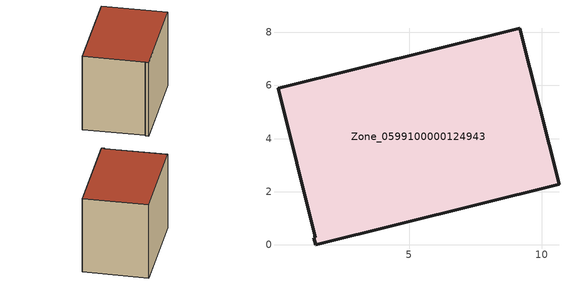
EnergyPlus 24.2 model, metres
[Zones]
Zone_0599100000124943
 floor ground (C_G): 0.07,5.89 9.17,8.16 10.64,2.29 1.48,0 1.41,0.28 1.48,0.29 z0
 wall outside (C_F): 10.64,2.29 9.17,8.16 0.07,5.89 1.48,0.29 1.41,0.28 1.48,0 10.64,2.29 z0:7.49
 roof outside (C_R): 9.17,8.16 0.07,5.89 1.48,0.29 1.41,0.28 1.48,0 10.64,2.29 z7.49
[BUILDING]
Pand.0599100000124943: North Axis=0; Terrain=City; Loads Convergence Tolerance Value=0.04; Temperature Convergence Tolerance Value=0.4; Solar Distribution=FullExterior; Maximum Number of Warmup Days=25; Minimum Number of Warmup Days=1
[Site:Location]
Rotterdam.The.Hague.AP_ZH_NLD Design_Conditions: Latitude=51.96; Longitude=4.45; Time Zone=1; Elevation=-4.5
[SITE:GROUNDTEMPERATURE:BUILDINGSURFACE]
18, 18, 18, 18, 18, 18, 18, 18, 18, 18, 18, 18
[MATERIAL] Thermal Absorptance=0.9; Solar Absorptance=0.7; Visible Absorptance=0.7
Name | Roughness | Thickness | Conductivity | Density | Specific Heat
G.TI.1965-1974 | MediumSmooth | 0.15 | 0.882353 | 540 | 1210
F.TI.1965-1974 | Rough | 0.3 | 0.697674 | 1920 | 840
R.TI.1965-1974 | MediumRough | 0.2 | 0.232558 | 1500 | 1000
[CONSTRUCTION]
C_G: G.TI.1965-1974
C_F: F.TI.1965-1974
C_R: R.TI.1965-1974
[ZONE]
Zone_0599100000124943: Type=1; Multiplier=1; Ceiling Height=Autocalculate; Volume=Autocalculate; Floor Area=autocalculate; Part of Total Floor Area=Yes
[ZONEINFILTRATION:DESIGNFLOWRATE]
Infil_Zone_0599100000124943: Zone or ZoneList or Space or SpaceList=Zone_0599100000124943; Schedule=AlwaysOn; Design Flow Rate Calculation Method=Flow/Area; Flow Rate per Floor Area=0.003; Constant Term Coefficient=1; Temperature Term Coefficient=0; Velocity Term Coefficient=0; Velocity Squared Term Coefficient=0
[HVACTEMPLATE:ZONE:IDEALLOADSAIRSYSTEM]
Zone_0599100000124943: Maximum Heating Supply Air Temperature=50; Minimum Cooling Supply Air Temperature=13; Maximum Heating Supply Air Humidity Ratio=0.0156; Minimum Cooling Supply Air Humidity Ratio=0.0077; Heating Limit=NoLimit; Cooling Limit=NoLimit; Dehumidification Control Type=ConstantSensibleHeatRatio; Cooling Sensible Heat Ratio=0.7; Dehumidification Setpoint=60; Humidification Control Type=None; Humidification Setpoint=30; Outdoor Air Method=None; Outdoor Air Flow Rate per Person=0.00944; Outdoor Air Flow Rate per Zone Floor Area=0; Outdoor Air Flow Rate per Zone=0; Demand Controlled Ventilation Type=None; Outdoor Air Economizer Type=NoEconomizer; Heat Recovery Type=None; Sensible Heat Recovery Effectiveness=0.7; Latent Heat Recovery Effectiveness=0.65
[ZONECONTROL:THERMOSTAT]
ThermostatControl_Zone_0599100000124943: Zone or ZoneList=Zone_0599100000124943; Control Type Schedule=DualSetpointControlType; Control 1=Thermostat_Zone_0599100000124943; Temperature Difference Between Cutout And Setpoint=0
[THERMOSTATSETPOINT:DUALSETPOINT]
Thermostat_Zone_0599100000124943: Heating Setpoint Temperature Schedule=HeatingSetpoint_Zone_0599100000124943; Cooling Setpoint Temperature Schedule=CoolingSetpoint_Zone_0599100000124943
[SCHEDULE:COMPACT]
HeatingSetpoint_Zone_0599100000124943: Through: 12/31, For: AllDays, Until: 24:00, 21
CoolingSetpoint_Zone_0599100000124943: Through: 12/31, For: AllDays, Until: 24:00, 24
DualSetpointControlType: Through: 12/31, For: AllDays, Until: 24:00, 4
AlwaysOn: Through: 12/31, For: AllDays, Until: 24:00, 1
